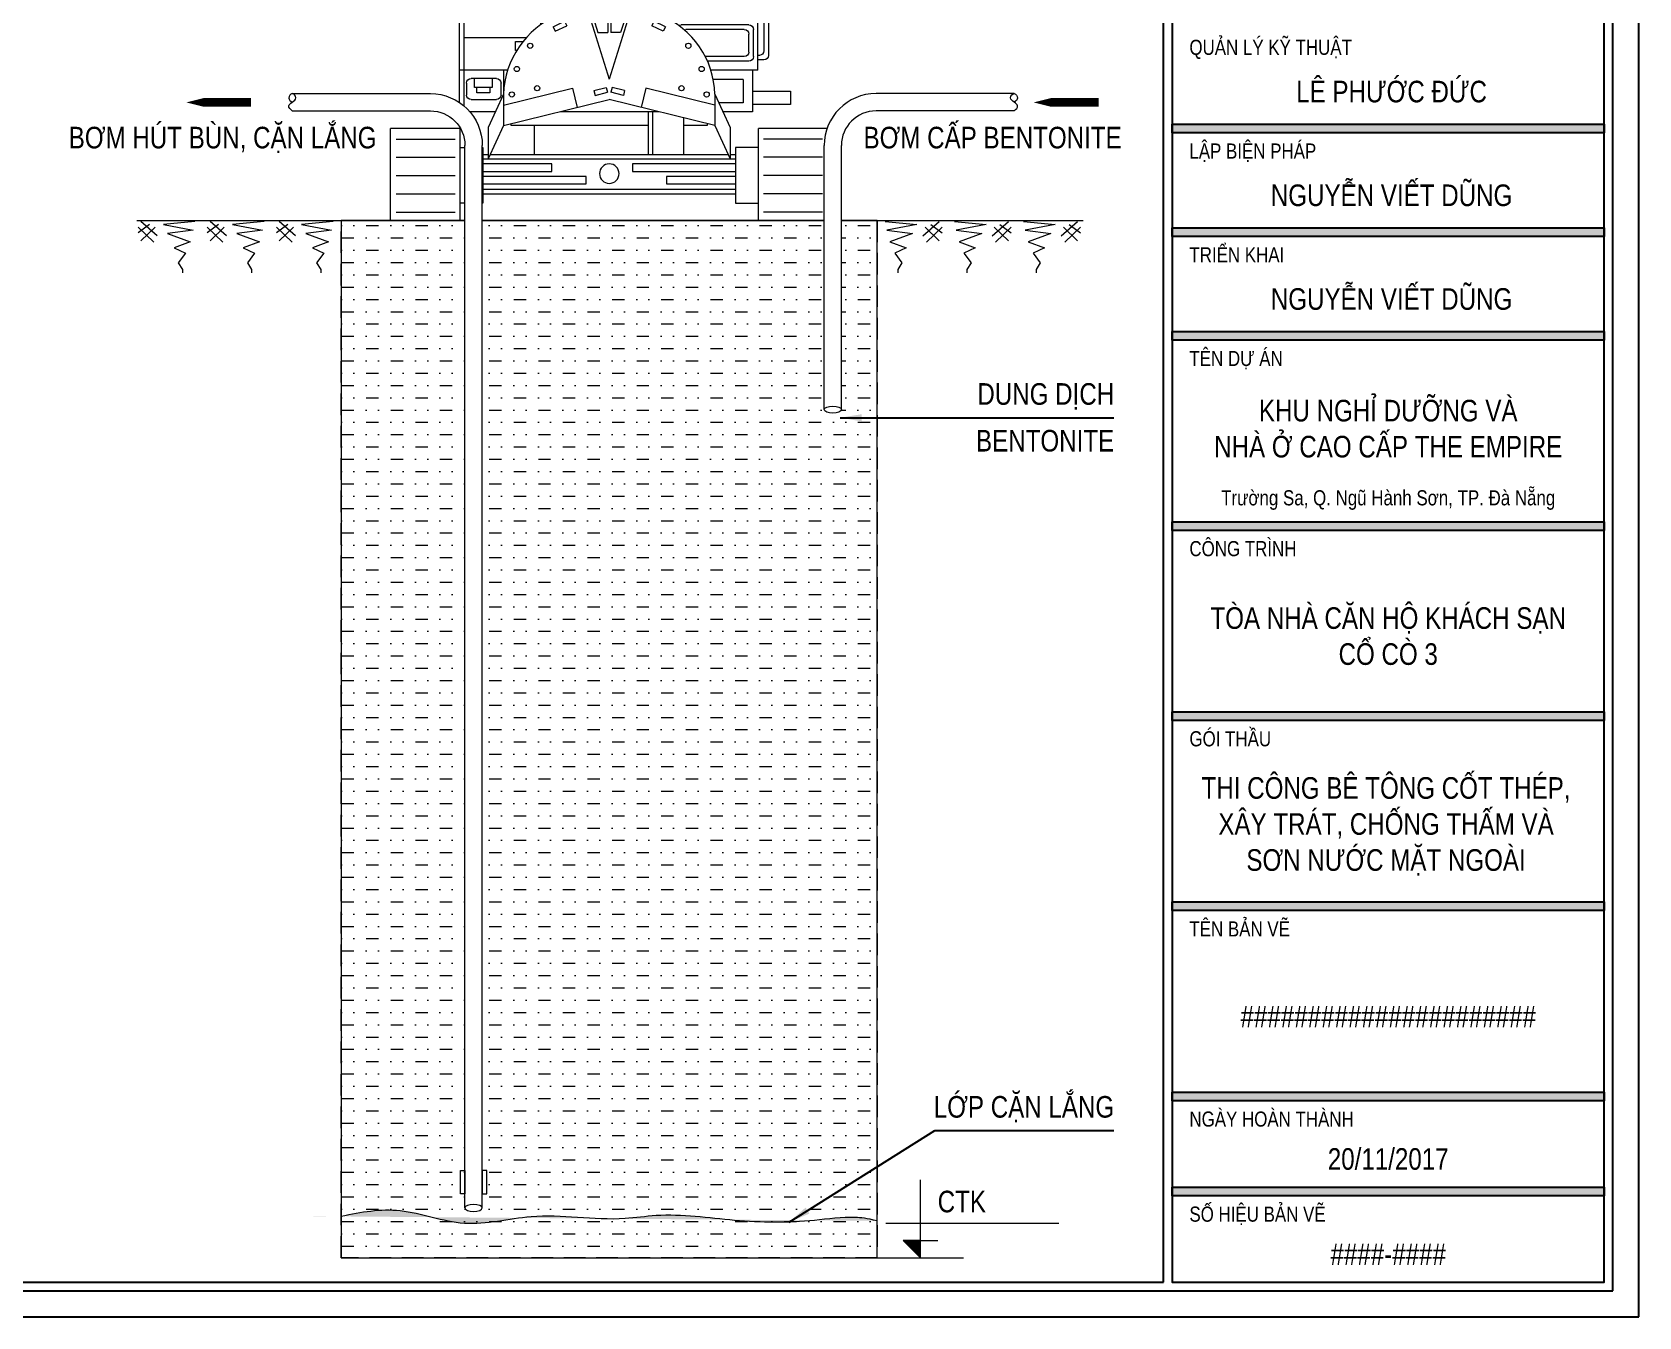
# Model space of a CAD drawing. Header units: millimetres. Extents: x -376071 to 28028791, y -269234 to 29325.
# Drawn here: x 252091 to 270680, y -269234 to -254369 of the extents above; entities that cross this region are included whole.
import ezdxf
from ezdxf.enums import TextEntityAlignment as Align

# ---------------------------------------------------------------- set-up
doc = ezdxf.new("R2010")
doc.units = ezdxf.units.MM
doc.header["$LTSCALE"] = 100
doc.set_wipeout_variables(frame=1)
doc.linetypes.add('CONTINOUS', pattern=[0])
doc.linetypes.add('HIDDEN', pattern=[0.375, 0.25, -0.125])
for name, color, linetype, lineweight in [('02. leader', 8, 'CONTINOUS', 5), ('02. Net dam', 7, 'CONTINOUS', 13), ('02. Net dut', 8, 'HIDDEN', 0), ('02. net manh', 8, 'CONTINOUS', 0), ('0_TEXT', 7, 'Continuous', 15)]:
    doc.layers.add(name, color=color, linetype=linetype, lineweight=lineweight)
doc.layers.add('03. HATCH 01', color=8, linetype='Continuous')
doc.layers.add('03. HATCH 03', color=5, linetype='Continuous')
doc.styles.add('Arial 0.8', font='arial_0.ttf', dxfattribs={"width": 0.8, "height": 250})
doc.dimstyles.new('KT1', dxfattribs={"dimtxt": 250, "dimasz": 1000, "dimexe": 100, "dimexo": 100, "dimgap": 50, "dimtad": 1, "dimdec": 0, "dimzin": 2, "dimdsep": 46, "dimtxsty": 'Standard', "dimblk2": 'OBLIQUE', "dimcen": 0.09, "dimdle": 100, "dimclrt": 2, "dimadec": 0, "dimazin": 0, "dimtfac": 1, "dimtdec": 0, "dimtofl": 0, "dimtmove": 0, "dimatfit": 3, "dimfxl": 1, "dimtolj": 1, "dimtzin": 2, "dimarcsym": 0})

# ---------------------------------------------------------------- blocks, each defined once
blk = doc.blocks.new('Basic machine')
at = {"layer": '02. Net dam', "lineweight": 0, "ltscale": 10}
for p, q in [((-149, 14104), (-593, 10490)), ((-149, 14104), (149, 14104)), ((149, 14104), (593, 10490)), ((-593, 10490), (-593, 7025)), ((593, 10490), (593, 7025)), ((-224, 1969), (-593, 7005)), ((224, 1969), (593, 7005)), ((-1629, 1646), (-1629, 3350)), ((-1579, 3400), (-739, 3400)), ((-689, 1190), (-689, 3350)), ((322, 2917), (322, 1969)), ((322, 2917), (522, 2917)), ((522, 2917), (522, 1969)), ((-456, 2419), (-456, 2710)), ((-456, 2710), (322, 2710)), ((-456, 2419), (-456, 1969)), ((699, 2390), (1589, 2390)), ((699, 1190), (699, 2390)), ((1639, 1190), (1639, 2340)), ((649, 2180), (522, 2180)), ((649, 1969), (649, 2180)), ((-689, 1969), (699, 1969)), ((-1629, 1646), (-689, 1646)), ((-1569, 1646), (-1569, 1190)), ((-1569, 1418), (-1985, 1418)), ((-1985, 1418), (-1985, 1272)), ((-1985, 1272), (-1569, 1272)), ((-1569, 1190), (1639, 1190)), ((-1074, 1190), (-1074, 1040)), ((-818, 721), (-818, 1190)), ((1075, 1040), (1075, 1190)), ((-2395, 1010), (-1635, 1010)), ((-2395, 0), (-2395, 1010)), ((-1635, 0), (-1635, 1010)), ((-1074, 1040), (-818, 1040)), ((-429, 1040), (1075, 1040)), ((818, 721), (818, 1040)), ((1635, 0), (1635, 1010)), ((1635, 1010), (2395, 1010)), ((2395, 0), (2395, 1010)), ((-1635, 800), (-1385, 800)), ((-1385, 800), (-1385, 191)), ((-1385, 721), (1385, 721)), ((1385, 800), (1385, 191)), ((1635, 800), (1385, 800)), ((-1385, 191), (-1635, 191)), ((-1385, 290), (1385, 290)), ((1385, 191), (1635, 191)), ((-2395, 0), (-1635, 0)), ((1635, 0), (2395, 0))]:
    blk.add_line(p, q, dxfattribs=at)
for centre, start, end in [((-1579, 3350), 90, 180), ((-739, 3350), 0, 90), ((1589, 2340), 0, 90)]:
    blk.add_arc(centre, 50, start, end, dxfattribs=at)
at = {"layer": '02. net manh', "lineweight": 0, "ltscale": 10}
for p, q in [((-107, 13728), (-513, 10490)), ((-187, 13728), (142, 13728)), ((107, 13728), (513, 10490)), ((-158, 13231), (112, 13231)), ((-270, 12381), (117, 13181)), ((-216, 12381), (129, 13068)), ((-163, 13181), (117, 13181)), ((-275, 12331), (335, 11531)), ((-275, 12331), (229, 12331)), ((-270, 12381), (224, 12381)), ((-217, 12331), (323, 11652)), ((-493, 10681), (341, 11481)), ((-387, 11481), (341, 11481)), ((-381, 11531), (335, 11531)), ((-430, 10681), (348, 11410)), ((-499, 10681), (452, 10681)), ((-499, 10631), (452, 10631)), ((-476, 10596), (431, 9667)), ((-440, 10631), (467, 9702)), ((-513, 10490), (-513, 7025)), ((513, 10490), (513, 7025)), ((-513, 9702), (467, 9702)), ((-513, 9652), (467, 9652)), ((-473, 8602), (361, 9652)), ((-409, 8602), (369, 9581)), ((-478, 8602), (473, 8602)), ((-478, 8552), (473, 8552)), ((-478, 8552), (447, 7778)), ((-446, 8591), (479, 7817)), ((-504, 7778), (447, 7778)), ((-504, 7728), (447, 7728)), ((447, 7728), (-499, 6864)), ((481, 7691), (-425, 6864)), ((-616, 7005), (-616, 7025)), ((-616, 7025), (-490, 7025)), ((-616, 7005), (-490, 7005)), ((-144, 1975), (-513, 7005)), ((-490, 7005), (-490, 7025)), ((144, 1975), (513, 7005)), ((490, 7005), (490, 7025)), ((616, 7025), (490, 7025)), ((616, 7005), (490, 7005)), ((616, 7005), (616, 7025)), ((-499, 6864), (452, 6864)), ((-499, 6814), (452, 6814)), ((-494, 6814), (340, 5764)), ((-430, 6814), (347, 5835)), ((-387, 5764), (340, 5764)), ((-382, 5714), (335, 5714)), ((-275, 4664), (335, 5714)), ((-217, 4664), (323, 5593)), ((-275, 4664), (228, 4664)), ((-270, 4614), (116, 3564)), ((-270, 4614), (223, 4614)), ((-217, 4614), (128, 3677)), ((-163, 3564), (116, 3564)), ((-1579, 2243), (-1579, 3400)), ((-1529, 2293), (-1529, 3400)), ((-789, 2293), (-789, 3400)), ((-739, 2243), (-739, 3400)), ((-158, 3514), (111, 3514)), ((-1629, 3180), (-1695, 3180)), ((-1745, 3130), (-1745, 1810)), ((-1695, 3080), (-1695, 1860)), ((-1629, 3130), (-1645, 3130)), ((1298, 2573), (1458, 2656)), ((1618, 2573), (1458, 2656)), ((-399, 2364), (-399, 2518)), ((-399, 2518), (-356, 2518)), ((-356, 2608), (-356, 1969)), ((-356, 2608), (-306, 2608)), ((-306, 2608), (-306, 1969)), ((-306, 2518), (272, 2518)), ((272, 2565), (322, 2617)), ((272, 2565), (272, 1969)), ((1386, 2573), (1298, 2573)), ((1386, 2390), (1386, 2573)), ((1529, 2390), (1529, 2573)), ((1529, 2573), (1618, 2573)), ((-689, 2419), (-456, 2419)), ((-506, 2419), (-506, 1969)), ((-456, 2364), (-399, 2364)), ((749, 1190), (749, 2390)), ((1589, 1190), (1589, 2390)), ((-1529, 2193), (-789, 2193)), ((-1529, 2143), (-789, 2143)), ((-1479, 2243), (-839, 2243)), ((-1579, 1796), (-1579, 2093)), ((-1529, 1846), (-1529, 2043)), ((-1479, 2093), (-839, 2093)), ((-789, 1846), (-789, 2043)), ((-739, 1796), (-739, 2093)), ((-639, 1190), (-639, 1969)), ((649, 1190), (649, 1969)), ((1589, 2007), (749, 2007)), ((1026, 1960), (794, 1960)), ((794, 1956), (794, 1862)), ((1026, 1862), (1026, 1960)), ((-1645, 1810), (-1629, 1810)), ((-1479, 1796), (-839, 1796)), ((-498, 1766), (-639, 1836)), ((-639, 1766), (649, 1766)), ((508, 1766), (649, 1836)), ((794, 1862), (1026, 1862)), ((-1695, 1760), (-1629, 1760)), ((-1529, 1746), (-789, 1746)), ((699, 1646), (1639, 1646)), ((793, 1588), (1113, 1588)), ((793, 1237), (793, 1588)), ((1113, 1588), (1113, 1237)), ((1154, 1190), (1154, 1646)), ((-1469, 1546), (-789, 1546)), ((-1469, 1546), (-1469, 1290)), ((-789, 1290), (-789, 1546)), ((793, 1488), (1113, 1488)), ((1186, 1375), (1186, 1506)), ((1236, 1556), (1513, 1556)), ((1282, 1556), (1282, 1457)), ((1282, 1457), (1478, 1457)), ((1308, 1457), (1308, 1400)), ((1450, 1400), (1450, 1457)), ((1478, 1457), (1478, 1556)), ((1563, 1506), (1563, 1375)), ((-1469, 1290), (-789, 1290)), ((793, 1388), (1113, 1388)), ((793, 1288), (1113, 1288)), ((1113, 1237), (793, 1237)), ((1513, 1325), (1236, 1325)), ((1308, 1400), (1450, 1400)), ((-479, 721), (-479, 1190)), ((-429, 721), (-429, 1190)), ((-2336, 893), (-1689, 893)), ((2336, 893), (1689, 893)), ((-2336, 693), (-1689, 693)), ((-1385, 671), (1385, 671)), ((-1385, 622), (-254, 622)), ((-254, 539), (-1385, 539)), ((-254, 622), (-254, 539)), ((628, 622), (1385, 622)), ((628, 539), (628, 622)), ((1385, 539), (628, 539)), ((2336, 693), (1689, 693)), ((-2336, 493), (-1689, 493)), ((-1385, 484), (-628, 484)), ((-628, 401), (-1385, 401)), ((-628, 484), (-628, 401)), ((254, 484), (1385, 484)), ((254, 401), (254, 484)), ((1385, 401), (254, 401)), ((2336, 493), (1689, 493)), ((-2336, 293), (-1689, 293)), ((-1385, 340), (1385, 340)), ((2336, 293), (1689, 293)), ((-2336, 93), (-1689, 93)), ((2336, 93), (1689, 93))]:
    blk.add_line(p, q, dxfattribs=at)
for centre, radius in [((5, 13916), 78.5), ((0, 514), 107)]:
    blk.add_circle(centre, radius, dxfattribs=at)
for centre, start, end in [((-158, 3534), 320.9193, 50.9193), ((-1695, 3130), 90, 180), ((-1645, 3080), 90, 180), ((-1479, 2293), 180, 270), ((-839, 2293), 270, 0), ((-1529, 2243), 180, 270), ((-1529, 2093), 90, 180), ((-789, 2243), 270, 0), ((-789, 2093), 0, 90), ((-1479, 2043), 90, 180), ((-839, 2043), 0, 90), ((-1695, 1810), 180, 270), ((-1645, 1860), 180, 270), ((-1529, 1796), 180, 270), ((-1479, 1846), 180, 270), ((-839, 1846), 270, 0), ((-789, 1796), 270, 0), ((1236, 1506), 90, 180), ((1513, 1506), 0, 90), ((1236, 1375), 180, 270), ((1513, 1375), 270, 0)]:
    blk.add_arc(centre, 50, start, end, dxfattribs=at)
blk = doc.blocks.new('Ele. Tag')
at = {"layer": '02. Net dam', "lineweight": 0}
h = blk.add_hatch(color=256, dxfattribs=at)
h.dxf.hatch_style = 1
h.paths.add_polyline_path([(500, 200), (300, 200), (500, 0)])
for p, q in [((500, 0), (500, 900)), ((100, 400), (2100, 400)), ((500, 200), (300, 200)), ((300, 200), (500, 0)), ((500, 200), (700, 200)), ((0, 0), (1000, 0))]:
    blk.add_line(p, q, dxfattribs=at)
at = {"layer": '02. Net dam', "lineweight": 0, "style": 'Arial 0.8', "width": 0.8}
blk.add_attdef('CAODO', text='', height=250, dxfattribs=at).set_placement((700, 650), align=Align.MIDDLE_LEFT)
blk = doc.blocks.new('*U277')
at = {"layer": '02. net manh'}
for p, q in [((-198, 264), (-329, 166)), ((-132, 232), (-296, 75)), ((329, 296), (-37, 262)), ((-37, 262), (309, 199)), ((309, 199), (12, 158)), ((12, 158), (274, 61)), ((274, 61), (88, -8)), ((88, -8), (219, -70)), ((219, -70), (136, -180)), ((136, -180), (184, -256)), ((184, -256), (184, -297))]:
    blk.add_line(p, q, dxfattribs=at)
for points in [[(-148, 59), (-329, 232)], [(-107, 133), (-296, 297)]]:
    blk.add_lwpolyline(points, dxfattribs=at)
blk = doc.blocks.new('*U278')
at = {"color": 0, "linetype": 'ByBlock', "lineweight": -2, "transparency": 16777216}
for p in [(-1600, 0), (-800, 0), (0, 0)]:
    blk.add_blockref('*U277', p, dxfattribs=at)
blk = doc.blocks.new('*U275')
at = {"layer": '02. net manh'}
for p, q in [((-198, 264), (-329, 166)), ((-132, 232), (-296, 75)), ((329, 296), (-37, 262)), ((-37, 262), (309, 199)), ((309, 199), (12, 158)), ((12, 158), (274, 61)), ((274, 61), (88, -8)), ((88, -8), (219, -70)), ((219, -70), (136, -180)), ((136, -180), (184, -256)), ((184, -256), (184, -297))]:
    blk.add_line(p, q, dxfattribs=at)
for points in [[(-148, 59), (-329, 232)], [(-107, 133), (-296, 297)]]:
    blk.add_lwpolyline(points, dxfattribs=at)
blk = doc.blocks.new('*U276')
at = {"color": 0, "linetype": 'ByBlock', "lineweight": -2, "transparency": 16777216}
for p in [(-1600, 0), (-800, 0), (0, 0)]:
    blk.add_blockref('*U275', p, dxfattribs=at)
blk = doc.blocks.new('_OBLIQUE')
at = {"color": 0, "linetype": 'ByBlock'}
blk.add_line((-0.5, -0.5), (0.5, 0.5), dxfattribs=at)
blk = doc.blocks.new('*U279')
at = {"lineweight": 0}
for points in [[(0, -5832), (-576, -5832), (-576, -5927), (0, -5927), (576, -5927), (576, -5832)], [(1400, -14313), (1223, -13925), (0, -13625), (-1223, -13925), (-1400, -14313), (-1400, -13950), (-1223, -13563), (-1212, -13441), (-1183, -13310), (-1142, -13195), (-1089, -13087), (-1044, -13015), (-978, -12930), (-921, -12867), (-855, -12808), (-770, -12744), (-661, -12680), (-597, -12650), (-597, -10354), (-555, -10253), (-555, -7620), (-515, -7536), (-515, -12150), (515, -12150), (515, -7536), (555, -7620), (555, -10253), (597, -10354), (597, -12650), (666, -12682), (721, -12713), (779, -12750), (836, -12792), (919, -12866), (970, -12920), (1044, -13015), (1074, -13063), (1140, -13189), (1178, -13295), (1201, -13382), (1218, -13492), (1223, -13563), (1400, -13950)]]:
    blk.add_wipeout(points, dxfattribs=at).dxf.layer = '02. Net dam'
at = {"layer": '02. Net dam', "lineweight": 0}
for p, q in [((-1223, -13563), (-1400, -13950)), ((-1223, -13563), (-1223, -13925)), ((1223, -13563), (1223, -13925)), ((1223, -13563), (1400, -13950)), ((-1223, -13925), (0, -13625)), ((1223, -13925), (0, -13625)), ((-1223, -13925), (-1400, -14313)), ((1223, -13925), (1400, -14313)), ((-1400, -13950), (-1400, -14313)), ((1400, -13950), (1400, -14313))]:
    blk.add_line(p, q, dxfattribs=at)
blk.add_arc((-197, -13596), 1027, 112.9533, 178.1624, dxfattribs=at)
at = {"layer": '02. net manh', "lineweight": 0}
for p, q in [((-158, -11630), (-158, -11750)), ((158, -11630), (158, -11750)), ((-527, -12317), (0, -12317)), ((527, -12317), (0, -12317)), ((-539, -12483), (-539, -12650)), ((-539, -12483), (0, -12483)), ((539, -12483), (0, -12483)), ((539, -12483), (539, -12650)), ((-649, -12783), (-624, -12835)), ((-624, -12835), (-491, -12771)), ((-597, -12650), (-391, -12650)), ((-232, -12650), (0, -12650)), ((-232, -12650), (0, -13389)), ((-183, -12686), (-18, -12686)), ((-183, -12686), (-131, -12850)), ((-18, -12686), (-18, -12850)), ((232, -12650), (0, -12650)), ((232, -12650), (0, -13389)), ((18, -12686), (18, -12850)), ((183, -12686), (18, -12686)), ((183, -12686), (131, -12850)), ((517, -12719), (491, -12771)), ((624, -12835), (491, -12771)), ((649, -12783), (517, -12719)), ((649, -12783), (624, -12835)), ((-131, -12850), (-18, -12850)), ((131, -12850), (18, -12850)), ((-1223, -13690), (-424, -13494)), ((-424, -13494), (-370, -13716)), ((-177, -13521), (-34, -13486)), ((-177, -13521), (-163, -13577)), ((-163, -13577), (-20, -13542)), ((-34, -13486), (-20, -13542)), ((34, -13486), (20, -13542)), ((163, -13577), (20, -13542)), ((177, -13521), (34, -13486)), ((177, -13521), (163, -13577)), ((424, -13494), (370, -13716)), ((1223, -13690), (424, -13494))]:
    blk.add_line(p, q, dxfattribs=at)
blk.add_lwpolyline([(-649, -12783), (-517, -12719), (-491, -12771)], dxfattribs=at)
for centre, radius in [((0, -11870), 36.3), ((-915, -13004), 30.1), ((915, -13004), 30.1), ((-1069, -13272), 30.1), ((1069, -13272), 30.1), ((-1127, -13567), 30.1), ((-835, -13495), 30.1), ((835, -13495), 30.1), ((1127, -13567), 30.1)]:
    blk.add_circle(centre, radius, dxfattribs=at)
at = {"lineweight": 0}
for points in [[(-551, -5832), (-356, -5555), (356, -5555), (551, -5832)], [(121, -6916), (-121, -6916), (-121, -8135), (121, -8135)], [(-1178, -11902), (-930, -12144), (-924, -12144), (-924, -7133), (-991, -7133), (-1190, -7352), (-1190, -11902)], [(-515, -12150), (-515, -7151), (-268, -7151), (-268, -12150)], [(268, -12150), (268, -7151), (515, -7151), (515, -12150)]]:
    blk.add_wipeout(points, dxfattribs=at).dxf.layer = '02. Net dam'
blk.add_lwpolyline([(-50, 0), (50, 0), (50, -5555), (-50, -5555)], close=True, dxfattribs=at)
at = {"layer": '02. Net dam', "lineweight": 0}
for p, q in [((-555, -8118), (-555, -8967)), ((-555, -9248), (-555, -10253)), ((268, -9750), (-268, -9750)), ((268, -10067), (-268, -10067)), ((-597, -10629), (-597, -10354)), ((597, -10629), (597, -10354)), ((-597, -12650), (-597, -10856)), ((268, -11570), (-268, -11570)), ((268, -11630), (-268, -11630)), ((268, -11750), (-268, -11750))]:
    blk.add_line(p, q, dxfattribs=at)
for points in [[(-551, -5832), (-356, -5555), (356, -5555), (551, -5832)], [(-1178, -11902), (-930, -12144), (-924, -12144), (-924, -7133), (-991, -7133), (-1190, -7352), (-1190, -11902)]]:
    blk.add_lwpolyline(points, close=True, dxfattribs=at)
blk.add_lwpolyline([(1223, -13563, 0.292464), (597, -12650), (597, -10354), (555, -10253), (555, -7620), (515, -7536)], format="xyb", dxfattribs=at)
at = {"layer": '02. net manh', "lineweight": 0}
for p, q in [((-356, -5576), (-536, -5832)), ((-356, -5555), (-356, -5832)), ((-356, -5567), (0, -5567)), ((-344, -5567), (-344, -5832)), ((-115, -5567), (-115, -5832)), ((356, -5567), (0, -5567)), ((115, -5567), (115, -5832)), ((344, -5567), (344, -5832)), ((356, -5555), (356, -5832)), ((356, -5576), (536, -5832)), ((-515, -7477), (-391, -7477)), ((-391, -7477), (-391, -12650)), ((-597, -7938), (-597, -8016)), ((597, -7938), (597, -8016)), ((-597, -9146), (-597, -9068)), ((597, -9146), (597, -9068)), ((-1184, -11890), (-930, -11890)), ((-1178, -11902), (-924, -11902)), ((-527, -12150), (0, -12150)), ((-527, -12150), (-527, -12483)), ((-527, -12162), (0, -12162)), ((527, -12150), (0, -12150)), ((527, -12162), (0, -12162)), ((527, -12150), (527, -12483))]:
    blk.add_line(p, q, dxfattribs=at)
blk.add_lwpolyline([(515, -7477), (391, -7477), (391, -12650), (597, -12650), (597, -12650)], dxfattribs=at)
for centre in [(-453, -7977), (453, -7977), (-453, -9107), (453, -9107), (-453, -10491), (453, -10491)]:
    blk.add_circle(centre, 43.9, dxfattribs=at)
at = {"lineweight": 0}
for points in [[(-515, -6210), (-515, -7113), (-268, -7113), (-268, -6210)], [(515, -6210), (515, -7113), (268, -7113), (268, -6210)]]:
    blk.add_wipeout(points, dxfattribs=at).dxf.layer = '02. Net dam'
at = {"layer": '02. net manh', "lineweight": 0}
for p in [(-268, -6916), (268, -6916)]:
    blk.add_line(p, (0, -6916), dxfattribs=at)
for centre in [(-391, -7037), (391, -7037)]:
    blk.add_circle(centre, 36.3, dxfattribs=at)
at = {"lineweight": 0}
blk.add_wipeout([(-50, 0), (50, 0), (50, -5555), (-50, -5555)], dxfattribs=at)
for points, layer in [([(-551, -5927), (-551, -6173), (-232, -6173), (-232, -5927)], '02. Net dam'), ([(232, -5927), (232, -6173), (551, -6173), (551, -5927)], '02. Net dam'), ([(-217, -7074), (-121, -7074), (-121, -8255), (-217, -8255)], '02. Net dam'), ([(121, -8255), (217, -8255), (217, -7074), (121, -7074)], '02. Net dam'), ([(1178, -11902), (930, -12144), (924, -12144), (924, -7133), (991, -7133), (1190, -7352), (1190, -11902)], '02. Net dam'), ([(268, -6309), (-268, -6309), (-268, -6433), (268, -6433)], '02. net manh')]:
    blk.add_wipeout(points, dxfattribs=at).dxf.layer = layer
at = {"layer": '02. Net dam', "lineweight": 0}
for p, q in [((-232, -5927), (-232, -6173)), ((232, -5927), (232, -6173))]:
    blk.add_line(p, q, dxfattribs=at)
for points in [[(0, -5832), (-576, -5832), (-576, -5927), (0, -5927), (576, -5927), (576, -5832)], [(-551, -5927), (-551, -6173), (-232, -6173), (-232, -5927)], [(232, -5927), (232, -6173), (551, -6173), (551, -5927)], [(-515, -6210), (-515, -7113), (-268, -7113), (-268, -6210)], [(515, -6210), (515, -7113), (268, -7113), (268, -6210)], [(121, -6916), (-121, -6916), (-121, -8135), (121, -8135)], [(-515, -12150), (-515, -7151), (-268, -7151), (-268, -12150)], [(-217, -7074), (-121, -7074), (-121, -8255), (-217, -8255)], [(121, -8255), (217, -8255), (217, -7074), (121, -7074)], [(268, -12150), (268, -7151), (515, -7151), (515, -12150)], [(1178, -11902), (930, -12144), (924, -12144), (924, -7133), (991, -7133), (1190, -7352), (1190, -11902)]]:
    blk.add_lwpolyline(points, close=True, dxfattribs=at)
at = {"layer": '02. net manh', "lineweight": 0}
for p, q in [((-539, -5927), (-539, -6173)), ((-244, -5927), (-244, -6173)), ((244, -5927), (244, -6173)), ((539, -5927), (539, -6173)), ((-498, -7164), (-285, -7164)), ((498, -7164), (285, -7164)), ((1184, -11890), (930, -11890)), ((1178, -11902), (924, -11902))]:
    blk.add_line(p, q, dxfattribs=at)
for points in [[(-498, -6222), (-498, -6160), (-285, -6160), (-285, -6222)], [(498, -6222), (498, -6160), (285, -6160), (285, -6222)]]:
    blk.add_lwpolyline(points, close=True, dxfattribs=at)
for points in [[(-232, -6154), (0, -6154), (232, -6154)], [(-232, -6160), (0, -6160), (232, -6160)], [(-498, -7163), (-498, -7101), (-285, -7101), (-285, -7163)], [(498, -7163), (498, -7101), (285, -7101), (285, -7163)]]:
    blk.add_lwpolyline(points, dxfattribs=at)
for centre, radius in [((-391, -6050), 36.3), ((116, -6041), 86.5), ((391, -6050), 36.3)]:
    blk.add_circle(centre, radius, dxfattribs=at)
at = {"lineweight": 0}
blk.add_wipeout([(60, -6433), (-60, -6433), (-60, -6556), (60, -6556)], dxfattribs=at).dxf.layer = '02. net manh'
at = {"layer": '02. net manh', "lineweight": 0}
for points in [[(268, -6309), (-268, -6309), (-268, -6433), (268, -6433)], [(60, -6433), (-60, -6433), (-60, -6556), (60, -6556)]]:
    blk.add_lwpolyline(points, close=True, dxfattribs=at)
blk.add_lwpolyline([(-121, -7012), (-217, -7012), (-217, -6916), (-60, -6589), (0, -6589), (60, -6589), (217, -6916), (217, -7012), (121, -7012)], dxfattribs=at)
at = {"lineweight": 0}
for points in [[(-924, -7737), (-597, -7938), (-597, -8016), (-924, -8217), (-924, -8344), (-515, -8093), (-515, -7862), (-924, -7610)], [(924, -7737), (597, -7938), (597, -8016), (924, -8217), (924, -8344), (515, -8093), (515, -7862), (924, -7610)], [(-924, -9347), (-597, -9146), (-597, -9068), (-924, -8867), (-924, -8740), (-515, -8992), (-515, -9223), (-924, -9474)], [(924, -9347), (597, -9146), (597, -9068), (924, -8867), (924, -8740), (515, -8992), (515, -9223), (924, -9474)], [(-924, -10153), (-597, -10354), (-515, -10277), (-924, -10026)], [(924, -10153), (597, -10354), (515, -10277), (924, -10026)], [(-924, -11338), (-515, -10734), (-597, -10629), (-924, -11111)], [(924, -11338), (515, -10734), (597, -10629), (924, -11111)]]:
    blk.add_wipeout(points, dxfattribs=at).dxf.layer = '02. net manh'
at = {"layer": '02. Net dam', "lineweight": 0}
blk.add_lwpolyline([(-515, -7536), (-555, -7620), (-555, -7837)], dxfattribs=at)
at = {"layer": '02. net manh', "lineweight": 0}
for points in [[(-924, -7737), (-597, -7938), (-515, -7862), (-924, -7610)], [(924, -7737), (597, -7938), (515, -7862), (924, -7610)], [(-924, -8344), (-515, -8093), (-597, -8016), (-924, -8217)], [(924, -8344), (515, -8093), (597, -8016), (924, -8217)], [(-924, -8867), (-597, -9068), (-515, -8992), (-924, -8740)], [(924, -8867), (597, -9068), (515, -8992), (924, -8740)], [(-924, -9347), (-597, -9146), (-515, -9223), (-924, -9474)], [(924, -9347), (597, -9146), (515, -9223), (924, -9474)], [(-924, -10153), (-597, -10354), (-515, -10277), (-924, -10026)], [(924, -10153), (597, -10354), (515, -10277), (924, -10026)], [(-924, -11338), (-515, -10734), (-597, -10629), (-924, -11111)], [(924, -11338), (515, -10734), (597, -10629), (924, -11111)]]:
    blk.add_lwpolyline(points, dxfattribs=at)
blk = doc.blocks.new('*U273')
at = {"lineweight": 0}
blk.add_wipeout([(100, -6146.2), (100, 0), (109.1, 59.7), (123.1, 93.3), (138.7, 118.2), (158.6, 141.4), (180.5, 160.3), (214.8, 181), (239.3, 190.6), (269.9, 197.7), (300, 200), (1100, 200), (1110.3, 209.8), (1118.3, 221.6), (1119.5, 228), (1116.4, 235.3), (1109.7, 242.2), (1102.2, 248.1), (1092.4, 255.2), (1085.8, 261), (1080.2, 268.4), (1078.7, 276.6), (1081.4, 285.5), (1086.1, 292.5), (1091.7, 297.5), (1099.1, 300), (1100, 300), (300, 300), (267, 298.2), (242.3, 294.4), (218.7, 288.8), (196.3, 281.5), (169.2, 270), (146, 257.4), (129.4, 246.8), (111.3, 233.2), (87.9, 212.1), (72.4, 195.4), (60.1, 180.1), (51.7, 168.3), (39.8, 149.3), (25.9, 121.9), (17.2, 100), (6.4, 61.9), (2.4, 38.2), (0.6, 19.5), (0, 0), (0, -6146.2), (4.1, -6154.1), (8.9, -6157.6), (15, -6160.5), (24.1, -6163.3), (33.9, -6165.1), (42.6, -6166), (53.8, -6166.1), (63.1, -6165.5), (69.9, -6164.5), (78.1, -6162.7), (85.5, -6160.3), (93.2, -6156.3), (98.8, -6150.6)], dxfattribs=at)
at = {"layer": '02. Net dam', "lineweight": 0}
for p, q in [((1100, 300), (300, 300)), ((1100, 200), (300, 200)), ((0, -6146.2), (0, 0)), ((100, -6146.2), (100, 0))]:
    blk.add_line(p, q, dxfattribs=at)
for radius in [300, 200]:
    blk.add_arc((300, 0), radius, 90, 180, dxfattribs=at)
blk.add_ellipse((50, -6146.2), major_axis=(-50, 0), ratio=0.4, dxfattribs=at)
blk.add_spline([(1100, 200), (1119.4, 228.6), (1099.6, 250), (1078.7, 276.1), (1100, 300), (1118.9, 274.5), (1099.6, 250)], degree=3, dxfattribs=at)
blk = doc.blocks.new('*U274')
at = {"lineweight": 0}
blk.add_wipeout([(100, -1528), (100, 0), (109.1, 59.7), (123.1, 93.3), (138.7, 118.2), (158.6, 141.4), (180.5, 160.3), (214.8, 181), (239.3, 190.6), (269.9, 197.7), (300, 200), (1100, 200), (1110.3, 209.8), (1118.3, 221.6), (1119.5, 228), (1116.4, 235.3), (1109.7, 242.2), (1102.2, 248.1), (1092.4, 255.2), (1085.8, 261), (1080.2, 268.4), (1078.7, 276.6), (1081.4, 285.5), (1086.1, 292.5), (1091.7, 297.5), (1099.1, 300), (1100, 300), (300, 300), (267, 298.2), (242.3, 294.4), (218.7, 288.8), (196.3, 281.5), (169.2, 270), (146, 257.4), (129.4, 246.8), (111.3, 233.2), (87.9, 212.1), (72.4, 195.4), (60.1, 180.1), (51.7, 168.3), (39.8, 149.3), (25.9, 121.9), (17.2, 100), (6.4, 61.9), (2.4, 38.2), (0.6, 19.5), (0, 0), (0, -1528), (4.1, -1535.9), (8.9, -1539.4), (15, -1542.3), (24.1, -1545.1), (33.9, -1547), (42.6, -1547.8), (53.8, -1548), (63.1, -1547.3), (69.9, -1546.4), (78.1, -1544.6), (85.5, -1542.1), (93.2, -1538.1), (98.8, -1532.4)], dxfattribs=at)
at = {"layer": '02. Net dam', "lineweight": 0}
for p, q in [((1100, 300), (300, 300)), ((1100, 200), (300, 200)), ((0, -1528), (0, 0)), ((100, -1528), (100, 0))]:
    blk.add_line(p, q, dxfattribs=at)
for radius in [300, 200]:
    blk.add_arc((300, 0), radius, 90, 180, dxfattribs=at)
blk.add_ellipse((50, -1528), major_axis=(-50, 0), ratio=0.4, dxfattribs=at)
blk.add_spline([(1100, 200), (1119.4, 228.6), (1099.6, 250), (1078.7, 276.1), (1100, 300), (1118.9, 274.5), (1099.6, 250)], degree=3, dxfattribs=at)
blk = doc.blocks.new('Khung A3 COR3')
h = blk.add_hatch(color=256)
h.set_gradient(color1=(63, 127, 63), one_color=1, tint=1, name='INVCYLINDER')
h.paths.add_polyline_path([(366, 138), (416, 138), (416, 137), (366, 137)])
h = blk.add_hatch(color=256)
h.set_gradient(color1=(63, 127, 63), one_color=1, tint=1, name='INVCYLINDER')
h.paths.add_polyline_path([(366, 138), (416, 138), (416, 137), (366, 137)])
h = blk.add_hatch(color=256)
h.set_gradient(color1=(63, 127, 63), one_color=1, tint=1, name='INVCYLINDER')
h.paths.add_polyline_path([(366, 126), (416, 126), (416, 125), (366, 125)])
h = blk.add_hatch(color=256)
h.set_gradient(color1=(63, 127, 63), one_color=1, tint=1, name='INVCYLINDER')
h.paths.add_polyline_path([(366, 126), (416, 126), (416, 125), (366, 125)])
h = blk.add_hatch(color=256)
h.set_gradient(color1=(63, 127, 63), one_color=1, tint=1, name='INVCYLINDER')
h.paths.add_polyline_path([(366, 114), (416, 114), (416, 113), (366, 113)])
h = blk.add_hatch(color=256)
h.set_gradient(color1=(63, 127, 63), one_color=1, tint=1, name='INVCYLINDER')
h.paths.add_polyline_path([(366, 114), (416, 114), (416, 113), (366, 113)])
h = blk.add_hatch(color=256)
h.set_gradient(color1=(63, 127, 63), one_color=1, tint=1, name='INVCYLINDER')
h.paths.add_polyline_path([(366, 92), (416, 92), (416, 91), (366, 91)])
h = blk.add_hatch(color=256)
h.set_gradient(color1=(63, 127, 63), one_color=1, tint=1, name='INVCYLINDER')
h.paths.add_polyline_path([(366, 92), (416, 92), (416, 91), (366, 91)])
h = blk.add_hatch(color=256)
h.set_gradient(color1=(63, 127, 63), one_color=1, tint=1, name='INVCYLINDER')
h.paths.add_polyline_path([(366, 70), (416, 70), (416, 69), (366, 69)])
h = blk.add_hatch(color=256)
h.set_gradient(color1=(63, 127, 63), one_color=1, tint=1, name='INVCYLINDER')
h.paths.add_polyline_path([(366, 70), (416, 70), (416, 69), (366, 69)])
h = blk.add_hatch(color=256)
h.set_gradient(color1=(63, 127, 63), one_color=1, tint=1, name='INVCYLINDER')
h.paths.add_polyline_path([(366, 48), (416, 48), (416, 47), (366, 47)])
h = blk.add_hatch(color=256)
h.set_gradient(color1=(63, 127, 63), one_color=1, tint=1, name='INVCYLINDER')
h.paths.add_polyline_path([(366, 48), (416, 48), (416, 47), (366, 47)])
h = blk.add_hatch(color=256)
h.set_gradient(color1=(63, 127, 63), one_color=1, tint=1, name='INVCYLINDER')
h.paths.add_polyline_path([(366, 26), (416, 26), (416, 25), (366, 25)])
h = blk.add_hatch(color=256)
h.set_gradient(color1=(63, 127, 63), one_color=1, tint=1, name='INVCYLINDER')
h.paths.add_polyline_path([(366, 26), (416, 26), (416, 25), (366, 25)])
h = blk.add_hatch(color=256)
h.set_gradient(color1=(63, 127, 63), one_color=1, tint=1, name='INVCYLINDER')
h.paths.add_polyline_path([(366, 15), (416, 15), (416, 14), (366, 14)])
h = blk.add_hatch(color=256)
h.set_gradient(color1=(63, 127, 63), one_color=1, tint=1, name='INVCYLINDER')
h.paths.add_polyline_path([(366, 15), (416, 15), (416, 14), (366, 14)])
at = {"ltscale": 2000}
for points in [[(420, 0), (420, 297), (0, 297), (0, 0)], [(417, 3), (417, 294), (3, 294), (3, 3)], [(365, 4), (365, 293), (4, 293), (4, 4)], [(416, 293), (366, 293), (366, 4), (416, 4)]]:
    blk.add_lwpolyline(points, close=True, dxfattribs=at)
at = {"color": 7, "flags": 128}
for points in [[(366, 138), (416, 138), (416, 137), (366, 137), (366, 138)], [(366, 138), (416, 138), (416, 137), (366, 137), (366, 138)], [(366, 126), (416, 126), (416, 125), (366, 125), (366, 126)], [(366, 126), (416, 126), (416, 125), (366, 125), (366, 126)], [(366, 114), (416, 114), (416, 113), (366, 113), (366, 114)], [(366, 114), (416, 114), (416, 113), (366, 113), (366, 114)], [(366, 92), (416, 92), (416, 91), (366, 91), (366, 92)], [(366, 92), (416, 92), (416, 91), (366, 91), (366, 92)], [(366, 70), (416, 70), (416, 69), (366, 69), (366, 70)], [(366, 70), (416, 70), (416, 69), (366, 69), (366, 70)], [(366, 48), (416, 48), (416, 47), (366, 47), (366, 48)], [(366, 48), (416, 48), (416, 47), (366, 47), (366, 48)], [(366, 26), (416, 26), (416, 25), (366, 25), (366, 26)], [(366, 26), (416, 26), (416, 25), (366, 25), (366, 26)], [(366, 15), (416, 15), (416, 14), (366, 14), (366, 15)], [(366, 15), (416, 15), (416, 14), (366, 14), (366, 15)]]:
    blk.add_lwpolyline(points, dxfattribs=at)
at = {"style": 'Arial 0.8', "width": 0.8}
blk.add_attdef('TENBANVE_001', (387.9, 33.5), '', height=2.5, dxfattribs=at)
blk.add_attdef('SOHIEU', text='', height=2.5, dxfattribs=at).set_placement((391, 7.25), align=Align.MIDDLE_CENTER)
at = {"layer": '03. HATCH 03', "color": 7, "lineweight": 15, "char_height": 1.75, "width": 23.1325, "attachment_point": 1, "style": 'Arial 0.8'}
for s, insert in [('QUẢN LÝ KỸ THUẬT', (368, 147.76)), ('LẬP BIỆN PHÁP', (368, 135.76)), ('TRIỂN KHAI', (368, 123.76)), ('\\pt15.75;TÊN DỰ ÁN', (368, 111.76)), ('\\pt15.75;CÔNG TRÌNH', (368, 89.76)), ('\\pt15.75;GÓI THẦU', (368, 67.76)), ('\\pt15.75;TÊN BẢN VẼ', (368, 45.76)), ('\\pt15.75;NGÀY HOÀN THÀNH', (368, 23.76)), ('\\pt15.75;SỐ HIỆU BẢN VẼ', (368, 12.76))]:
    blk.add_mtext(s, dxfattribs=dict(at, insert=insert))
at = {"layer": '0_TEXT', "color": 7, "lineweight": 15, "attachment_point": 5, "style": 'Arial 0.8'}
for s, insert, char_height, width in [('^ILÊ PHƯỚC ĐỨC', (391, 141.75), 2.5, 50), ('^INGUYỄN VIẾT DŨNG', (391, 129.75), 2.5, 50), ('^INGUYỄN VIẾT DŨNG', (391, 117.75), 2.5, 50), ('KHU NGHỈ DƯỠNG VÀ \\PNHÀ Ở CAO CẤP THE EMPIRE', (391, 102.75), 2.5, 50), ('Trường Sa, Q. Ngũ Hành Sơn, TP. Đà Nẵng', (391, 94.5), 1.75, 50), ('TÒA NHÀ CĂN HỘ KHÁCH SẠN \\PCỔ CÒ 3', (391, 78.75), 2.5, 50), ('THI CÔNG BÊ TÔNG CỐT THÉP, XÂY TRÁT, CHỐNG THẤM VÀ SƠN NƯỚC MẶT NGOÀI', (390.75, 56.75), 2.5, 45.5), ('20/11/2017', (391, 18.25), 2.5, 50)]:
    blk.add_mtext(s, dxfattribs=dict(at, insert=insert, char_height=char_height, width=width))

msp = doc.modelspace()

# ---------------------------------------------------------------- hatches: boundary and pattern name
at = {"layer": '03. HATCH 01', "lineweight": 0}
h = msp.add_hatch(dxfattribs=at)
h.set_pattern_fill('MUDST', color=256, scale=22.4)
h.set_pattern_definition([(0, (3337.95, -12524.45), (284.48, 142.24), [142.24, -142.24, 0, -142.24, 0, -142.24])])
h.paths.add_polyline_path([(255668.2, -256549.5), (255668.2, -268549.5), (258467.7, -268549.5), (258467.7, -268549.5), (259068.6, -268549.5), (259068.6, -268549.5), (261868.2, -268549.5), (261868.2, -256549.5)])
h = msp.add_hatch(dxfattribs=at)
h.set_pattern_fill('AR-SAND', color=256, scale=2)
h.set_pattern_definition([(37.5, (-9675.86, -9524.45), (-3.200063, 97.882647), [0, -77.216, 0, -86.36, 0, -82.55]), (7.5, (-9675.86, -9524.45), (89.904657, 143.36502), [0, -41.656, 0, -69.596, 0, -26.67]), (327.5, (-9738.34, -9524.45), (158.198474, 0.287437), [0, -25.4, 0, -91.44, 0, -119.38]), (317.5, (-9738.34, -9524.45), (152.71129, 44.585865), [0, -12.7, 0, -59.944, 0, -68.58])])
edge = h.paths.add_edge_path()
edge.add_spline(control_points=[(261868.2, -268123.2), (261868.2, -268265.3), (261868.2, -268407.4), (261868.2, -268549.5), (259801.5, -268549.5), (257734.8, -268549.5), (255668.2, -268549.5), (255668.2, -268390.6), (255668.2, -268231.7), (255668.2, -268072.8), (255895.8, -268023.3), (256374.5, -267941.4), (257094.2, -268239.6), (257784, -268047.7), (258404.8, -268081.9), (258888.3, -268118), (259491.8, -268023.4), (260222.4, -268140.7), (260992.9, -268150.4), (261522.8, -268066.9), (261743.9, -268093.7), (261868.2, -268123.2)], knot_values=[0, 0, 0, 0, 1, 1, 1, 2, 2, 2, 3, 3, 3, 688.1341699, 1445.8302995, 2220.8784862, 2758.1129994, 3309.2466711, 3669.0200095, 4579.771417, 5502.6347858, 5979.0831089, 6171.3004816, 6171.3004816, 6171.3004816, 6171.3004816], weights=[1, 1, 1, 1, 1, 1, 1, 1, 1, 1, 1, 1, 1, 1, 1, 1, 1, 1, 1, 1, 1, 1], degree=3, periodic=0)

# ---------------------------------------------------------------- linework, layer by layer
at = {"lineweight": 0, "elevation": -528.7}
msp.add_lwpolyline([(255668.2, -256549.5), (255668.2, -268549.5), (258467.7, -268549.5), (258467.7, -268549.5), (259068.6, -268549.5), (259068.6, -268549.5), (261868.2, -268549.5), (261868.2, -256549.5)], close=True, dxfattribs=at)
at = {"layer": '02. Net dam'}
msp.add_line((253300.9, -256549.6, -528.7), (264252.7, -256549.5, -528.7), dxfattribs=at)
at = {"layer": '02. Net dam', "lineweight": 0, "elevation": -528.7}
msp.add_lwpolyline([(254624.7, -255182.9, 100, 100, 0), (254374.7, -255182.9, 250, 0, 0), (253874.7, -255182.9, 0, 0, 0)], format="xyseb", dxfattribs=at)
at = {"layer": '02. Net dam'}
msp.add_open_spline([(261868.2, -268123.2, -528.7), (261868.2, -268265.3, -528.7), (261868.2, -268407.4, -528.7), (261868.2, -268549.5, -528.7), (259801.5, -268549.5, -528.7), (257734.8, -268549.5, -528.7), (255668.2, -268549.5, -528.7), (255668.2, -268390.6, -528.7), (255668.2, -268231.7, -528.7), (255668.2, -268072.8, -528.7), (255895.8, -268023.3, -528.7), (256374.5, -267941.4, -528.7), (257094.2, -268239.6, -528.7), (257784, -268047.7, -528.7), (258404.8, -268081.9, -528.7), (258888.3, -268118, -528.7), (259491.8, -268023.4, -528.7), (260222.4, -268140.7, -528.7), (260992.9, -268150.4, -528.7), (261522.8, -268066.9, -528.7), (261743.9, -268093.7, -528.7), (261868.2, -268123.2, -528.7)], degree=3, knots=[0, 0, 0, 0, 1, 1, 1, 2, 2, 2, 3, 3, 3, 688.1341699, 1445.8302995, 2220.8784862, 2758.1129994, 3309.2466711, 3669.0200095, 4579.771417, 5502.6347858, 5979.0831089, 6171.3004816, 6171.3004816, 6171.3004816, 6171.3004816], dxfattribs=at)
at = {"layer": '02. Net dut', "lineweight": 0, "ltscale": 10, "elevation": -528.7}
msp.add_lwpolyline([(255668.2, -256549.5), (261868.2, -256549.5), (261868.2, -268549.5), (255668.2, -268549.5)], close=True, dxfattribs=at)

# ---------------------------------------------------------------- block references
at = {"ltscale": 100, "xscale": -1.056, "yscale": 1.056000001966953, "zscale": 1.056}
msp.add_blockref('Basic machine', (258768.2, -256549.5, -528.7), dxfattribs=at)
at = {"lineweight": 0}
msp.add_blockref('*U278', (255246.1, -256858.1, -1057.4), dxfattribs=at)
at = {"lineweight": 0, "xscale": -1}
msp.add_blockref('*U276', (262290.2, -256858.1, -1057.4), dxfattribs=at)
at = {"layer": '02. Net dam', "lineweight": 0}
msp.add_blockref('Ele. Tag', (261868.2, -268549.5, -528.7), dxfattribs=at).add_auto_attribs({'CAODO': 'CTK'})

# ---------------------------------------------------------------- texts
at = {"lineweight": 0, "char_height": 250, "attachment_point": 3, "style": 'Arial 0.8'}
for s, insert in [('DUNG DỊCH', (264610.1, -258430.9, -1057.4)), ('BENTONITE', (264610.1, -258971.7, -1057.4)), ('LỚP CẶN LẮNG', (264610.1, -266678.7, -1057.4))]:
    msp.add_mtext(s, dxfattribs=dict(at, insert=insert))

# ---------------------------------------------------------------- leaders
at = {"layer": '02. leader'}
for points in [[(261439.1, -258831.1, -528.7), (262535.9, -258831.1, -528.7), (264606.7, -258831.1, -528.7)], [(260850.4, -268136.9, -528.7), (262535.9, -267078.8, -528.7), (264606.7, -267078.8, -528.7)]]:
    msp.add_leader(points, dimstyle='KT1', override={"dimasz": 250, "dimfxl": 0.18, "dimarcsym": 1}, dxfattribs=at)

# ---------------------------------------------------------------- next in the draw order: block references
at = {"layer": '02. Net dam', "lineweight": 0}
msp.add_blockref('*U279', (258768.2, -241523.9, -528.7), dxfattribs=at)
at = {"layer": '02. Net dam', "lineweight": 0, "xscale": 2, "yscale": 2, "zscale": 2}
msp.add_blockref('*U274', (261254.5, -255680.7, -540.3), dxfattribs=at)

# ---------------------------------------------------------------- next in the draw order: linework, layer by layer
at = {"layer": '02. Net dam', "lineweight": 0, "elevation": -528.7}
msp.add_lwpolyline([(264428.9, -255182.9, 100, 100, 0), (264178.9, -255182.9, 250, 0, 0), (263678.9, -255182.9, 0, 0, 0)], format="xyseb", dxfattribs=at)

# ---------------------------------------------------------------- next in the draw order: block references
at = {"layer": '02. Net dam', "lineweight": 0, "xscale": -2, "yscale": 2, "zscale": 2}
msp.add_blockref('*U273', (257299.1, -255680.7, -540.3), dxfattribs=at)

# ---------------------------------------------------------------- next in the draw order: texts
at = {"lineweight": 0, "insert": (264697, -255464.6, -2114.7), "char_height": 250, "attachment_point": 3, "style": 'Arial 0.8'}
msp.add_mtext('BƠM CẤP BENTONITE', dxfattribs=at)

# ---------------------------------------------------------------- next in the draw order: linework, layer by layer
at = {"layer": '02. Net dam', "lineweight": 0, "elevation": -540.3}
for points in [[(257099.1, -267808.8), (257048.1, -267808.8), (257048.1, -267541.8), (257099.1, -267541.8)], [(257299.1, -267808.8), (257350, -267808.8), (257350, -267541.8), (257299.1, -267541.8)]]:
    msp.add_lwpolyline(points, close=True, dxfattribs=at)

# ---------------------------------------------------------------- next in the draw order: block references
ref = msp.add_blockref('Khung A3 COR3', (228680.5, -269233.8, -881.1), dxfattribs=dict(xscale=100, yscale=100, zscale=100))
ref.add_attrib('SOHIEU', '####-####', dxfattribs={"height": 250, "style": 'Arial 0.8', "width": 0.8}).set_placement((267780.5, -268508.8, -881.1), align=Align.MIDDLE_CENTER)
ref.add_attrib('TENBANVE_001', '######################', (266071.6, -265883.8, -881.1), dxfattribs={"height": 250, "style": 'Arial 0.8', "width": 0.8})

# ---------------------------------------------------------------- next in the draw order: texts
at = {"lineweight": 0, "insert": (252514.5, -255464.6, -2114.7), "char_height": 250, "attachment_point": 1, "style": 'Arial 0.8'}
msp.add_mtext('BƠM HÚT BÙN, CẶN LẮNG', dxfattribs=at)

doc.saveas('drawing.dxf')
